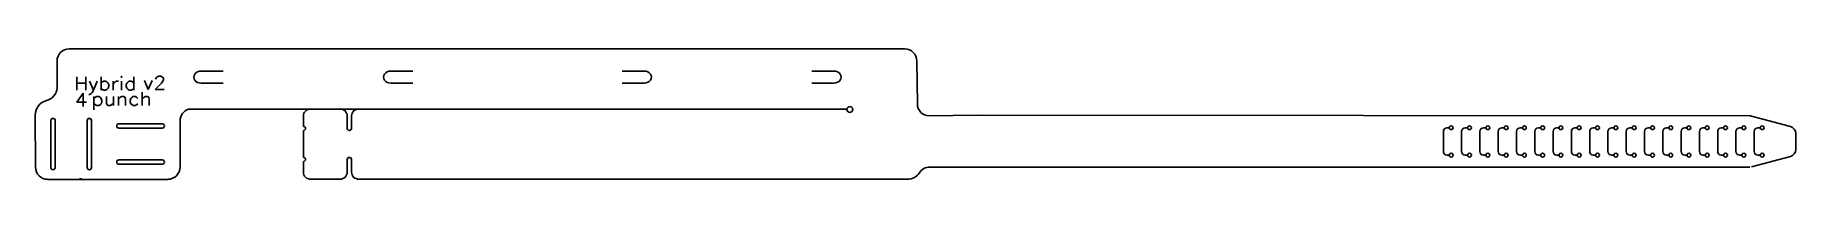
# Model space of a CAD drawing. Extents: x -270 to 458, y 100 to 154.
import ezdxf

# ---------------------------------------------------------------- set-up
doc = ezdxf.new("R2010")
doc.units = 0
doc.layers.add('Layer_1', color=7, linetype='CONTINUOUS')

msp = doc.modelspace()

# ---------------------------------------------------------------- linework, layer by layer
at = {"layer": 'Layer_1', "color": 7}
for p, q in [((-247.24774, 153.81098), (-255.75444, 153.81098)), ((-59.299647, 153.81098), (-247.24774, 153.81098)), ((83.185064, 153.81098), (-59.299647, 153.81098)), ((89.535064, 153.81098), (83.185064, 153.81098)), ((-260.75123, 137.67201), (-260.74823, 148.86147)), ((94.701874, 131.00826), (94.416124, 148.80969)), ((-269.7115, 104.7427), (-269.7555, 126.49942)), ((-209.94551, 104.73461), (-209.94551, 123.96815)), ((-206.43182, 128.75541), (-184.55247, 128.86665)), ((-184.55247, 128.86665), (65.63377, 128.86665)), ((-158.99229, 121.67278), (-158.99229, 125.99089)), ((-140.88863, 126.05746), (-140.88863, 120.79699)), ((-139.08835, 120.79699), (-139.08835, 126.05746)), ((68.011527, 128.68795), (68.011527, 128.68795)), ((119.29325, 126.26947), (99.582933, 126.00698)), ((438.56789, 126.00518), (119.29325, 126.26947)), ((455.39954, 121.60098), (439.34434, 125.90294)), ((-158.99134, 108.81483), (-158.99134, 119.92026)), ((457.6231, 112.10714), (457.6231, 118.70318)), ((439.34434, 104.90741), (455.39954, 109.20937)), ((-158.99134, 102.67763), (-158.99134, 107.06135)), ((-140.88863, 107.9381), (-140.88863, 102.67763)), ((-139.08835, 102.67763), (-139.08835, 107.9381)), ((99.853708, 104.81192), (438.56789, 104.80492)), ((-264.68198, 99.6781), (-214.94622, 99.6781)), ((-143.88908, 99.75515), (-155.99088, 99.75515)), ((-136.6259, 99.73372), (90.544555, 99.75962))]:
    msp.add_line(p, q, dxfattribs=at)
at = {"layer": 'Layer_1', "color": 5}
for p, q in [((-252.60558, 142.26525), (-252.60558, 136.709)), ((-252.60558, 139.61942), (-248.90141, 139.61942)), ((-248.90141, 142.26525), (-248.90141, 136.709)), ((-247.31391, 140.41317), (-245.72641, 136.709)), ((-244.13891, 140.41317), (-245.72641, 136.709)), ((-242.55141, 142.26525), (-242.55141, 136.709)), ((-242.55141, 139.61942), (-242.02224, 140.14858)), ((-242.02224, 140.14858), (-241.49308, 140.41317)), ((-241.49308, 140.41317), (-240.69933, 140.41317)), ((-240.69933, 140.41317), (-240.17016, 140.14858)), ((-240.17016, 140.14858), (-239.64099, 139.61942)), ((-239.64099, 139.61942), (-239.37641, 138.82567)), ((-239.37641, 138.2965), (-239.64099, 137.50275)), ((-239.37641, 138.82567), (-239.37641, 138.2965)), ((-237.52433, 140.41317), (-237.52433, 136.709)), ((-237.52433, 138.82567), (-237.25974, 139.61942)), ((-237.25974, 139.61942), (-236.73058, 140.14858)), ((-236.73058, 140.14858), (-236.20141, 140.41317)), ((-236.20141, 140.41317), (-235.40766, 140.41317)), ((-234.08474, 142.52983), (-234.34933, 142.26525)), ((-234.34933, 142.26525), (-234.08474, 142.00067)), ((-233.82016, 142.26525), (-234.08474, 142.52983)), ((-234.08474, 142.00067), (-233.82016, 142.26525)), ((-234.08474, 140.41317), (-234.08474, 136.709)), ((-231.96808, 139.61942), (-232.23266, 138.82567)), ((-232.23266, 138.82567), (-232.23266, 138.2965)), ((-232.23266, 138.2965), (-231.96808, 137.50275)), ((-231.43891, 140.14858), (-231.96808, 139.61942)), ((-230.90974, 140.41317), (-231.43891, 140.14858)), ((-230.11599, 140.41317), (-230.90974, 140.41317)), ((-229.58683, 140.14858), (-230.11599, 140.41317)), ((-229.05766, 139.61942), (-229.58683, 140.14858)), ((-229.05766, 142.26525), (-229.05766, 136.709)), ((-224.68145, 140.7086), (-223.09395, 137.00444)), ((-221.50645, 140.7086), (-223.09395, 137.00444)), ((-217.54985, 139.62148), (-220.19568, 136.97565)), ((-219.9311, 141.47357), (-219.66652, 142.00273)), ((-219.9311, 141.20898), (-219.9311, 141.47357)), ((-219.66652, 142.00273), (-219.40193, 142.26732)), ((-219.40193, 142.26732), (-218.87277, 142.5319)), ((-218.87277, 142.5319), (-217.81443, 142.5319)), ((-217.81443, 142.5319), (-217.28527, 142.26732)), ((-217.02068, 140.41523), (-217.54985, 139.62148)), ((-217.28527, 142.26732), (-217.02068, 142.00273)), ((-217.02068, 142.00273), (-216.7561, 141.47357)), ((-216.7561, 140.9444), (-217.02068, 140.41523)), ((-216.7561, 141.47357), (-216.7561, 140.9444)), ((-249.97451, 135.39617), (-252.62034, 131.692)), ((-252.62034, 131.692), (-248.65159, 131.692)), ((-249.97451, 135.39617), (-249.97451, 129.83992)), ((-247.31391, 134.85692), (-247.57849, 134.85692)), ((-246.78474, 135.1215), (-247.31391, 134.85692)), ((-246.25558, 135.65067), (-246.78474, 135.1215)), ((-245.72641, 136.709), (-246.25558, 135.65067)), ((-245.5004, 134.10026), (-245.5004, 128.54401)), ((-245.38917, 133.19526), (-244.86001, 133.72442)), ((-244.86001, 130.54945), (-245.38917, 131.07862)), ((-244.86001, 133.72442), (-244.33084, 133.98901)), ((-244.33084, 133.98901), (-243.53709, 133.98901)), ((-243.53709, 133.98901), (-243.00792, 133.72442)), ((-243.00792, 133.72442), (-242.47876, 133.19526)), ((-242.47876, 131.07862), (-243.00792, 130.54945)), ((-242.02224, 136.97358), (-242.55141, 137.50275)), ((-242.47876, 133.19526), (-242.21417, 132.40151)), ((-242.21417, 131.87234), (-242.47876, 131.07862)), ((-242.21417, 132.40151), (-242.21417, 131.87234)), ((-241.49308, 136.709), (-242.02224, 136.97358)), ((-240.69933, 136.709), (-241.49308, 136.709)), ((-240.17016, 136.97358), (-240.69933, 136.709)), ((-240.36209, 133.98901), (-240.36209, 131.3432)), ((-240.36209, 131.3432), (-240.09751, 130.54945)), ((-239.64099, 137.50275), (-240.17016, 136.97358)), ((-238.2454, 130.54945), (-237.45165, 131.3432)), ((-237.45165, 133.98901), (-237.45165, 130.28487)), ((-235.33498, 133.98901), (-235.33498, 130.28487)), ((-235.33498, 132.93067), (-234.54123, 133.72442)), ((-234.54123, 133.72442), (-234.01206, 133.98901)), ((-234.01206, 133.98901), (-233.21831, 133.98901)), ((-233.21831, 133.98901), (-232.68915, 133.72442)), ((-232.68915, 133.72442), (-232.42456, 132.93067)), ((-232.42456, 132.93067), (-232.42456, 130.28487)), ((-231.96808, 137.50275), (-231.43891, 136.97358)), ((-231.43891, 136.97358), (-230.90974, 136.709)), ((-230.90974, 136.709), (-230.11599, 136.709)), ((-230.3079, 133.19526), (-230.57248, 132.40151)), ((-230.57248, 132.40151), (-230.57248, 131.87234)), ((-230.57248, 131.87234), (-230.3079, 131.07862)), ((-229.77873, 133.72442), (-230.3079, 133.19526)), ((-230.3079, 131.07862), (-229.77873, 130.54945)), ((-230.11599, 136.709), (-229.58683, 136.97358)), ((-229.24956, 133.98901), (-229.77873, 133.72442)), ((-229.58683, 136.97358), (-229.05766, 137.50275)), ((-228.45581, 133.98901), (-229.24956, 133.98901)), ((-227.92665, 133.72442), (-228.45581, 133.98901)), ((-227.39748, 133.19526), (-227.92665, 133.72442)), ((-227.92665, 130.54945), (-227.39748, 131.07862)), ((-225.5454, 135.84109), (-225.5454, 130.28487)), ((-225.5454, 132.93067), (-224.75165, 133.72442)), ((-224.75165, 133.72442), (-224.22248, 133.98901)), ((-224.22248, 133.98901), (-223.42873, 133.98901)), ((-223.42873, 133.98901), (-222.89956, 133.72442)), ((-222.89956, 133.72442), (-222.63498, 132.93067)), ((-222.63498, 132.93067), (-222.63498, 130.28487)), ((-220.19568, 136.97565), (-216.49152, 136.97565)), ((-244.33084, 130.28487), (-244.86001, 130.54945)), ((-243.53709, 130.28487), (-244.33084, 130.28487)), ((-243.00792, 130.54945), (-243.53709, 130.28487)), ((-240.09751, 130.54945), (-239.56834, 130.28487)), ((-239.56834, 130.28487), (-238.77456, 130.28487)), ((-238.77456, 130.28487), (-238.2454, 130.54945)), ((-229.77873, 130.54945), (-229.24956, 130.28487)), ((-229.24956, 130.28487), (-228.45581, 130.28487)), ((-228.45581, 130.28487), (-227.92665, 130.54945))]:
    msp.add_line(p, q, dxfattribs=at)
at = {"layer": 'Layer_1', "color": 1}
for p, q in [((-201.25268, 139.57716), (-192.12797, 139.62396)), ((-201.25228, 144.60687), (-192.12696, 144.63037)), ((-122.84018, 139.57716), (-113.71547, 139.62396)), ((-122.83978, 144.60687), (-113.71446, 144.63037)), ((-18.1984, 139.60063), (-27.323747, 139.57703)), ((-18.198029, 144.63034), (-27.322741, 144.58354)), ((60.214071, 139.60063), (51.088751, 139.57703)), ((60.214468, 144.63034), (51.089757, 144.58354)), ((-263.30215, 104.58869), (-263.30215, 124.08869)), ((-261.50214, 124.08869), (-261.50214, 104.58869)), ((-248.30216, 104.58869), (-248.30216, 124.08869)), ((-246.50214, 124.08869), (-246.50214, 104.58869)), ((-236.11526, 121.8387), (-236.11526, 121.8387)), ((-217.31524, 122.73868), (-235.21526, 122.73868)), ((-235.21526, 120.9387), (-217.31524, 120.9387)), ((-216.41526, 121.8387), (-216.41526, 121.8387)), ((312.00588, 111.23307), (312.00588, 119.57728)), ((313.48212, 121.0771), (314.45452, 121.0925)), ((314.45442, 121.10517), (314.45442, 121.10517)), ((319.56288, 111.23307), (319.56288, 119.57728)), ((321.0391, 121.0771), (322.0115, 121.0925)), ((322.01139, 121.10517), (322.01139, 121.10517)), ((327.11986, 111.23307), (327.11986, 119.57728)), ((328.59608, 121.0771), (329.56847, 121.0925)), ((329.56839, 121.10517), (329.56839, 121.10517)), ((334.67684, 111.23307), (334.67684, 119.57728)), ((336.15308, 121.0771), (337.12548, 121.0925)), ((337.12537, 121.10517), (337.12537, 121.10517)), ((342.23381, 111.23307), (342.23381, 119.57728)), ((343.71006, 121.0771), (344.68245, 121.0925)), ((344.68235, 121.10517), (344.68235, 121.10517)), ((349.79079, 111.23307), (349.79079, 119.57728)), ((351.26703, 121.0771), (352.23943, 121.0925)), ((352.23932, 121.10517), (352.23932, 121.10517)), ((357.34777, 111.23307), (357.34777, 119.57728)), ((358.82401, 121.0771), (359.7964, 121.0925)), ((359.7963, 121.10517), (359.7963, 121.10517)), ((364.90477, 111.23307), (364.90477, 119.57728)), ((366.38098, 121.0771), (367.35338, 121.0925)), ((367.35328, 121.10517), (367.35328, 121.10517)), ((372.46174, 111.23307), (372.46174, 119.57728)), ((373.93799, 121.0771), (374.91036, 121.0925)), ((374.91028, 121.10517), (374.91028, 121.10517)), ((380.01872, 111.23307), (380.01872, 119.57728)), ((381.49496, 121.0771), (382.46736, 121.0925)), ((382.46725, 121.10517), (382.46725, 121.10517)), ((387.5757, 111.23307), (387.5757, 119.57728)), ((389.05194, 121.0771), (390.02434, 121.0925)), ((390.02423, 121.10517), (390.02423, 121.10517)), ((395.13267, 111.23307), (395.13267, 119.57728)), ((396.60892, 121.0771), (397.58131, 121.0925)), ((397.58121, 121.10517), (397.58121, 121.10517)), ((402.68968, 111.23307), (402.68968, 119.57728)), ((404.16589, 121.0771), (405.13829, 121.0925)), ((405.13818, 121.10517), (405.13818, 121.10517)), ((410.24665, 111.23307), (410.24665, 119.57728)), ((411.72287, 121.0771), (412.69526, 121.0925)), ((412.69519, 121.10517), (412.69519, 121.10517)), ((417.80363, 111.23307), (417.80363, 119.57728)), ((419.27987, 121.0771), (420.25224, 121.0925)), ((420.25216, 121.10517), (420.25216, 121.10517)), ((425.3606, 111.23307), (425.3606, 119.57728)), ((426.83685, 121.0771), (427.80924, 121.0925)), ((427.80914, 121.10517), (427.80914, 121.10517)), ((432.91758, 111.23307), (432.91758, 119.57728)), ((434.39382, 121.0771), (435.36622, 121.0925)), ((435.36611, 121.10517), (435.36611, 121.10517)), ((440.47456, 111.23307), (440.47456, 119.57728)), ((441.9508, 121.0771), (442.9232, 121.0925)), ((442.92309, 121.10517), (442.92309, 121.10517)), ((314.45452, 109.71785), (313.48212, 109.73325)), ((314.45442, 109.70518), (314.45442, 109.70518)), ((322.0115, 109.71785), (321.0391, 109.73325)), ((322.01139, 109.70518), (322.01139, 109.70518)), ((329.56847, 109.71785), (328.59608, 109.73325)), ((329.56839, 109.70518), (329.56839, 109.70518)), ((337.12548, 109.71785), (336.15308, 109.73325)), ((337.12537, 109.70518), (337.12537, 109.70518)), ((344.68245, 109.71785), (343.71006, 109.73325)), ((344.68235, 109.70518), (344.68235, 109.70518)), ((352.23943, 109.71785), (351.26703, 109.73325)), ((352.23932, 109.70518), (352.23932, 109.70518)), ((359.7964, 109.71785), (358.82401, 109.73325)), ((359.7963, 109.70518), (359.7963, 109.70518)), ((367.35338, 109.71785), (366.38098, 109.73325)), ((367.35328, 109.70518), (367.35328, 109.70518)), ((374.91036, 109.71785), (373.93799, 109.73325)), ((374.91028, 109.70518), (374.91028, 109.70518)), ((382.46736, 109.71785), (381.49496, 109.73325)), ((382.46725, 109.70518), (382.46725, 109.70518)), ((390.02434, 109.71785), (389.05194, 109.73325)), ((390.02423, 109.70518), (390.02423, 109.70518)), ((397.58131, 109.71785), (396.60892, 109.73325)), ((397.58121, 109.70518), (397.58121, 109.70518)), ((405.13829, 109.71785), (404.16589, 109.73325)), ((405.13818, 109.70518), (405.13818, 109.70518)), ((412.69526, 109.71785), (411.72287, 109.73325)), ((412.69519, 109.70518), (412.69519, 109.70518)), ((420.25224, 109.71785), (419.27987, 109.73325)), ((420.25216, 109.70518), (420.25216, 109.70518)), ((427.80924, 109.71785), (426.83685, 109.73325)), ((427.80914, 109.70518), (427.80914, 109.70518)), ((435.36622, 109.71785), (434.39382, 109.73325)), ((435.36611, 109.70518), (435.36611, 109.70518)), ((442.9232, 109.71785), (441.9508, 109.73325)), ((442.92309, 109.70518), (442.92309, 109.70518)), ((-236.11526, 106.83868), (-236.11526, 106.83868)), ((-217.31524, 107.73869), (-235.21526, 107.73869)), ((-235.21526, 105.9387), (-217.31524, 105.9387)), ((-216.41526, 106.83868), (-216.41526, 106.83868))]:
    msp.add_line(p, q, dxfattribs=at)
at = {"layer": 'Layer_1', "color": 7}
for points in [[(-260.7549, 148.8107), (-260.7549, 151.58073), (-258.52523, 153.81042), (-255.7552, 153.81042)], [(-249.69717, 153.91501), (-249.443932, 153.847153), (-249.182892, 153.812783), (-248.92072, 153.81278)], [(94.416124, 148.80969), (94.416124, 151.58057), (92.23937, 153.81098), (89.535064, 153.81098)], [(-269.7555, 126.49942), (-269.7791, 129.11609), (-267.85489, 131.70777), (-265.18207, 132.38727)], [(-265.18207, 132.38727), (-262.72938, 132.94589), (-260.7199, 135.16569), (-260.75123, 137.67201)], [(99.582933, 126.00698), (96.878627, 126.00698), (94.701874, 128.23739), (94.701874, 131.00826)], [(-209.95049, 123.96815), (-209.95049, 126.24465), (-208.4431, 128.15325), (-206.36879, 128.76219)], [(-158.112922, 128.026478), (-158.675975, 127.486607), (-158.992293, 126.754384), (-158.99229, 125.99089)], [(-155.98993, 128.86964), (-156.786206, 128.869644), (-157.54987, 128.566349), (-158.112922, 128.026478)], [(-141.768511, 128.046259), (-142.331552, 128.57436), (-143.0952, 128.871043), (-143.89146, 128.87104)], [(-140.88916, 126.05505), (-140.889158, 126.801898), (-141.20547, 127.518158), (-141.768511, 128.046259)], [(-138.208446, 128.046253), (-138.771483, 127.518152), (-139.087792, 126.801895), (-139.08779, 126.05505)], [(-136.08551, 128.87104), (-136.881766, 128.871038), (-137.645409, 128.574353), (-138.208446, 128.046253)], [(65.56437, 128.68795), (65.564364, 129.363713), (66.112172, 129.911532), (66.787935, 129.91154)], [(66.787935, 127.46438), (66.11218, 127.464388), (65.564375, 128.012195), (65.56437, 128.68795)], [(66.787935, 129.91154), (67.112452, 129.911543), (67.42368, 129.782631), (67.653148, 129.553163)], [(67.653141, 127.82275), (67.423673, 127.593286), (67.112449, 127.464377), (66.787935, 127.46438)], [(68.011527, 128.68795), (68.011525, 128.363436), (67.882609, 128.052214), (67.653141, 127.82275)], [(67.653148, 129.553163), (67.882617, 129.323694), (68.01153, 129.012467), (68.011527, 128.68795)], [(439.34434, 125.90294), (439.091103, 125.970801), (438.830062, 126.005174), (438.56789, 126.00518)], [(-158.093625, 120.797), (-158.093625, 121.280291), (-158.495155, 121.67244), (-158.99134, 121.67374)], [(-158.99134, 119.92026), (-158.495155, 119.92156), (-158.093625, 120.313709), (-158.093625, 120.797)], [(-140.88863, 120.79699), (-140.88863, 120.483758), (-140.717064, 120.19432), (-140.43856, 120.037705)], [(-140.43856, 120.037705), (-140.160056, 119.881089), (-139.816924, 119.881089), (-139.53842, 120.037705)], [(-139.53842, 120.037705), (-139.259916, 120.19432), (-139.08835, 120.483758), (-139.08835, 120.79699)], [(457.6231, 118.70321), (457.623095, 120.061029), (456.711095, 121.249558), (455.39954, 121.60098)], [(455.39954, 109.20937), (456.711095, 109.560792), (457.623095, 110.749321), (457.6231, 112.10714)], [(-264.64954, 99.69983), (-267.41955, 99.69983), (-269.64974, 101.93005), (-269.7115, 104.7427)], [(-214.9459, 99.73435), (-212.17587, 99.73435), (-209.94551, 101.96461), (-209.94551, 104.73461)], [(-158.99134, 102.67763), (-158.991341, 101.902539), (-158.675222, 101.159194), (-158.112527, 100.611122)], [(-158.093936, 107.93809), (-158.093936, 108.421263), (-158.495277, 108.813363), (-158.99134, 108.81483)], [(-158.99134, 107.06135), (-158.495277, 107.062817), (-158.093936, 107.454917), (-158.093936, 107.93809)], [(-141.76744, 100.611125), (-141.204746, 101.159197), (-140.888629, 101.902541), (-140.88863, 102.67763)], [(-140.43856, 108.697385), (-140.717064, 108.54077), (-140.88863, 108.251332), (-140.88863, 107.9381)], [(-139.53842, 108.697385), (-139.816924, 108.854001), (-140.160056, 108.854001), (-140.43856, 108.697385)], [(-139.08835, 107.9381), (-139.08835, 108.251332), (-139.259916, 108.54077), (-139.53842, 108.697385)], [(-139.08835, 102.67763), (-139.088351, 101.902539), (-138.772232, 101.159194), (-138.209537, 100.611122)], [(90.544555, 99.75962), (92.726362, 99.78552), (94.502536, 100.7911), (95.478267, 102.31258)], [(95.478267, 102.31258), (96.408701, 103.82261), (98.090816, 104.81882), (99.853708, 104.81192)], [(-250.7137, 99.95523), (-250.975872, 99.955224), (-251.236913, 99.920851), (-251.49015, 99.85299)], [(-158.112527, 100.611122), (-157.549831, 100.06305), (-156.786651, 99.755148), (-155.99088, 99.75515)], [(-143.88908, 99.75515), (-143.09331, 99.75515), (-142.330133, 100.063054), (-141.76744, 100.611125)], [(-138.209537, 100.611122), (-137.646841, 100.06305), (-136.883661, 99.755148), (-136.08789, 99.75515)]]:
    msp.add_open_spline(points, degree=3, dxfattribs=at)
at = {"layer": 'Layer_1', "color": 1}
for points in [[(-203.85472, 140.83465), (-204.39119, 141.61276), (-204.39119, 142.57145), (-203.85472, 143.34959)], [(-203.85472, 143.34959), (-203.31828, 144.12771), (-202.32686, 144.60687), (-201.25395, 144.60687)], [(-201.254, 139.57716), (-202.32691, 139.57716), (-203.31828, 140.05651), (-203.85472, 140.83465)], [(-125.44223, 140.83462), (-125.97869, 141.61276), (-125.97869, 142.57145), (-125.44223, 143.34957)], [(-125.44223, 143.34957), (-124.90578, 144.12771), (-123.91436, 144.60687), (-122.84145, 144.60687)], [(-122.8415, 139.57716), (-123.91442, 139.57716), (-124.90578, 140.05651), (-125.44223, 140.83462)], [(-15.595958, 140.85791), (-16.132427, 140.07977), (-17.123848, 139.60063), (-18.196759, 139.60063)], [(-18.196707, 144.63034), (-17.123795, 144.63034), (-16.132427, 144.15099), (-15.595958, 143.37285)], [(-15.595958, 143.37285), (-15.059516, 142.59474), (-15.059516, 141.63605), (-15.595958, 140.85791)], [(62.816513, 140.85791), (62.28007, 140.07977), (61.28865, 139.60063), (60.215738, 139.60063)], [(60.215791, 144.63031), (61.288703, 144.63031), (62.28007, 144.15096), (62.816513, 143.37285)], [(62.816513, 143.37285), (63.352982, 142.59471), (63.352982, 141.63602), (62.816513, 140.85791)], [(-262.402145, 124.986968), (-262.89853, 124.986968), (-263.301197, 124.585074), (-263.30215, 124.08869)], [(-261.50214, 124.08869), (-261.503093, 124.585074), (-261.90576, 124.986968), (-262.402145, 124.986968)], [(-247.852155, 124.868122), (-248.130619, 124.70735), (-248.30216, 124.410233), (-248.30216, 124.08869)], [(-246.952145, 124.868122), (-247.230609, 125.028893), (-247.573691, 125.028893), (-247.852155, 124.868122)], [(-246.50214, 124.08869), (-246.50214, 124.410233), (-246.673681, 124.70735), (-246.952145, 124.868122)], [(-235.21526, 122.73868), (-235.712308, 122.73868), (-236.115249, 122.335748), (-236.11526, 121.8387)], [(-236.11526, 121.8387), (-236.11526, 121.341644), (-235.712316, 120.9387), (-235.21526, 120.9387)], [(-216.41526, 121.8387), (-216.415271, 122.335741), (-216.818199, 122.738669), (-217.31524, 122.73868)], [(-217.31524, 120.9387), (-216.818192, 120.938711), (-216.41526, 121.341652), (-216.41526, 121.8387)], [(313.48212, 121.0771), (312.663057, 121.064124), (312.005875, 120.396446), (312.00588, 119.57728)], [(314.853857, 121.799626), (314.606047, 121.656284), (314.45372, 121.39145), (314.45442, 121.10517)], [(314.45442, 121.10517), (314.45372, 120.81889), (314.606047, 120.554056), (314.853857, 120.410714)], [(315.654993, 121.799626), (315.407183, 121.942969), (315.101667, 121.942969), (314.853857, 121.799626)], [(314.853857, 120.410714), (315.101667, 120.267371), (315.407183, 120.267371), (315.654993, 120.410714)], [(316.05443, 121.10517), (316.05513, 121.39145), (315.902803, 121.656284), (315.654993, 121.799626)], [(315.654993, 120.410714), (315.902803, 120.554056), (316.05513, 120.81889), (316.05443, 121.10517)], [(321.0391, 121.0771), (320.220044, 121.064114), (319.562875, 120.396439), (319.56288, 119.57728)], [(322.411395, 121.797999), (322.163871, 121.655091), (322.01139, 121.390986), (322.01139, 121.10517)], [(322.01139, 121.10517), (322.01139, 120.819354), (322.163871, 120.555249), (322.411395, 120.412341)], [(323.211405, 121.797999), (322.963881, 121.940907), (322.658919, 121.940907), (322.411395, 121.797999)], [(322.411395, 120.412341), (322.658919, 120.269433), (322.963881, 120.269433), (323.211405, 120.412341)], [(323.61141, 121.10517), (323.61141, 121.390986), (323.458929, 121.655091), (323.211405, 121.797999)], [(323.211405, 120.412341), (323.458929, 120.555249), (323.61141, 120.819354), (323.61141, 121.10517)], [(328.59608, 121.0771), (327.777024, 121.064114), (327.119855, 120.396439), (327.11986, 119.57728)], [(329.96757, 121.800342), (329.719636, 121.656808), (329.567379, 121.391653), (329.56839, 121.10517)], [(329.56839, 121.10517), (329.567379, 120.818687), (329.719636, 120.553532), (329.96757, 120.409998)], [(330.7692, 121.800342), (330.521265, 121.943876), (330.215505, 121.943876), (329.96757, 121.800342)], [(329.96757, 120.409998), (330.215505, 120.266464), (330.521265, 120.266464), (330.7692, 120.409998)], [(331.16838, 121.10517), (331.169391, 121.391653), (331.017134, 121.656808), (330.7692, 121.800342)], [(330.7692, 120.409998), (331.017134, 120.553532), (331.169391, 120.818687), (331.16838, 121.10517)], [(336.15308, 121.0771), (335.334017, 121.064124), (334.676835, 120.396446), (334.67684, 119.57728)], [(337.52455, 121.800342), (337.276616, 121.656808), (337.124359, 121.391653), (337.12537, 121.10517)], [(337.12537, 121.10517), (337.124359, 120.818687), (337.276616, 120.553532), (337.52455, 120.409998)], [(338.32618, 121.800342), (338.078245, 121.943876), (337.772485, 121.943876), (337.52455, 121.800342)], [(337.52455, 120.409998), (337.772485, 120.266464), (338.078245, 120.266464), (338.32618, 120.409998)], [(338.72536, 121.10517), (338.726371, 121.391653), (338.574114, 121.656808), (338.32618, 121.800342)], [(338.32618, 120.409998), (338.574114, 120.553532), (338.726371, 120.818687), (338.72536, 121.10517)], [(343.71006, 121.0771), (342.890993, 121.06413), (342.233806, 120.39645), (342.23381, 119.57728)], [(345.081468, 121.800522), (344.833501, 121.65694), (344.681262, 121.391704), (344.68235, 121.10517)], [(344.68235, 121.10517), (344.681262, 120.818636), (344.833501, 120.5534), (345.081468, 120.409818)], [(345.883222, 121.800522), (345.635256, 121.944105), (345.329434, 121.944105), (345.081468, 121.800522)], [(345.081468, 120.409818), (345.329434, 120.266235), (345.635256, 120.266235), (345.883222, 120.409818)], [(346.28234, 121.10517), (346.283428, 121.391704), (346.131189, 121.65694), (345.883222, 121.800522)], [(345.883222, 120.409818), (346.131189, 120.5534), (346.283428, 120.818636), (346.28234, 121.10517)], [(351.26703, 121.0771), (350.447967, 121.064124), (349.790785, 120.396446), (349.79079, 119.57728)], [(352.639325, 121.797999), (352.391801, 121.655091), (352.23932, 121.390986), (352.23932, 121.10517)], [(352.23932, 121.10517), (352.23932, 120.819354), (352.391801, 120.555249), (352.639325, 120.412341)], [(353.439335, 121.797999), (353.191811, 121.940907), (352.886849, 121.940907), (352.639325, 121.797999)], [(352.639325, 120.412341), (352.886849, 120.269433), (353.191811, 120.269433), (353.439335, 120.412341)], [(353.83934, 121.10517), (353.83934, 121.390986), (353.686859, 121.655091), (353.439335, 121.797999)], [(353.439335, 120.412341), (353.686859, 120.555249), (353.83934, 120.819354), (353.83934, 121.10517)], [(358.82401, 121.0771), (358.004947, 121.064124), (357.347765, 120.396446), (357.34777, 119.57728)], [(360.195737, 121.799626), (359.947927, 121.656284), (359.7956, 121.39145), (359.7963, 121.10517)], [(359.7963, 121.10517), (359.7956, 120.81889), (359.947927, 120.554056), (360.195737, 120.410714)], [(360.996873, 121.799626), (360.749063, 121.942969), (360.443547, 121.942969), (360.195737, 121.799626)], [(360.195737, 120.410714), (360.443547, 120.267371), (360.749063, 120.267371), (360.996873, 120.410714)], [(361.39631, 121.10517), (361.39701, 121.39145), (361.244683, 121.656284), (360.996873, 121.799626)], [(360.996873, 120.410714), (361.244683, 120.554056), (361.39701, 120.81889), (361.39631, 121.10517)], [(366.38098, 121.0771), (365.561928, 121.064108), (364.904765, 120.396435), (364.90477, 119.57728)], [(367.752717, 121.799626), (367.504907, 121.656284), (367.35258, 121.39145), (367.35328, 121.10517)], [(367.35328, 121.10517), (367.35258, 120.81889), (367.504907, 120.554056), (367.752717, 120.410714)], [(368.553853, 121.799626), (368.306043, 121.942969), (368.000527, 121.942969), (367.752717, 121.799626)], [(367.752717, 120.410714), (368.000527, 120.267371), (368.306043, 120.267371), (368.553853, 120.410714)], [(368.95329, 121.10517), (368.95399, 121.39145), (368.801663, 121.656284), (368.553853, 121.799626)], [(368.553853, 120.410714), (368.801663, 120.554056), (368.95399, 120.81889), (368.95329, 121.10517)], [(373.93799, 121.0771), (373.118923, 121.06413), (372.461736, 120.39645), (372.46174, 119.57728)], [(375.30946, 121.800342), (375.061526, 121.656808), (374.909269, 121.391653), (374.91028, 121.10517)], [(374.91028, 121.10517), (374.909269, 120.818687), (375.061526, 120.553532), (375.30946, 120.409998)], [(376.11109, 121.800342), (375.863155, 121.943876), (375.557395, 121.943876), (375.30946, 121.800342)], [(375.30946, 120.409998), (375.557395, 120.266464), (375.863155, 120.266464), (376.11109, 120.409998)], [(376.51027, 121.10517), (376.511281, 121.391653), (376.359024, 121.656808), (376.11109, 121.800342)], [(376.11109, 120.409998), (376.359024, 120.553532), (376.511281, 120.818687), (376.51027, 121.10517)], [(381.49496, 121.0771), (380.675897, 121.064124), (380.018715, 120.396446), (380.01872, 119.57728)], [(382.866368, 121.800522), (382.618401, 121.65694), (382.466162, 121.391704), (382.46725, 121.10517)], [(382.46725, 121.10517), (382.466162, 120.818636), (382.618401, 120.5534), (382.866368, 120.409818)], [(383.668122, 121.800522), (383.420156, 121.944105), (383.114334, 121.944105), (382.866368, 121.800522)], [(382.866368, 120.409818), (383.114334, 120.266235), (383.420156, 120.266235), (383.668122, 120.409818)], [(384.06724, 121.10517), (384.068328, 121.391704), (383.916089, 121.65694), (383.668122, 121.800522)], [(383.668122, 120.409818), (383.916089, 120.5534), (384.068328, 120.818636), (384.06724, 121.10517)], [(389.05194, 121.0771), (388.232877, 121.064124), (387.575695, 120.396446), (387.5757, 119.57728)], [(390.423348, 121.800522), (390.175381, 121.65694), (390.023142, 121.391704), (390.02423, 121.10517)], [(390.02423, 121.10517), (390.023142, 120.818636), (390.175381, 120.5534), (390.423348, 120.409818)], [(391.225102, 121.800522), (390.977136, 121.944105), (390.671314, 121.944105), (390.423348, 121.800522)], [(390.423348, 120.409818), (390.671314, 120.266235), (390.977136, 120.266235), (391.225102, 120.409818)], [(391.62422, 121.10517), (391.625308, 121.391704), (391.473069, 121.65694), (391.225102, 121.800522)], [(391.225102, 120.409818), (391.473069, 120.5534), (391.625308, 120.818636), (391.62422, 121.10517)], [(396.60892, 121.0771), (395.789853, 121.06413), (395.132666, 120.39645), (395.13267, 119.57728)], [(397.980647, 121.799626), (397.732837, 121.656284), (397.58051, 121.39145), (397.58121, 121.10517)], [(397.58121, 121.10517), (397.58051, 120.81889), (397.732837, 120.554056), (397.980647, 120.410714)], [(398.781783, 121.799626), (398.533973, 121.942969), (398.228457, 121.942969), (397.980647, 121.799626)], [(397.980647, 120.410714), (398.228457, 120.267371), (398.533973, 120.267371), (398.781783, 120.410714)], [(399.18122, 121.10517), (399.18192, 121.39145), (399.029593, 121.656284), (398.781783, 121.799626)], [(398.781783, 120.410714), (399.029593, 120.554056), (399.18192, 120.81889), (399.18122, 121.10517)], [(404.16589, 121.0771), (403.346838, 121.064108), (402.689675, 120.396435), (402.68968, 119.57728)], [(405.538185, 121.797999), (405.290661, 121.655091), (405.13818, 121.390986), (405.13818, 121.10517)], [(405.13818, 121.10517), (405.13818, 120.819354), (405.290661, 120.555249), (405.538185, 120.412341)], [(406.338195, 121.797999), (406.090671, 121.940907), (405.785709, 121.940907), (405.538185, 121.797999)], [(405.538185, 120.412341), (405.785709, 120.269433), (406.090671, 120.269433), (406.338195, 120.412341)], [(406.7382, 121.10517), (406.7382, 121.390986), (406.585719, 121.655091), (406.338195, 121.797999)], [(406.338195, 120.412341), (406.585719, 120.555249), (406.7382, 120.819354), (406.7382, 121.10517)], [(411.72287, 121.0771), (410.903814, 121.064114), (410.246645, 120.396439), (410.24665, 119.57728)], [(413.094027, 121.801319), (412.845921, 121.657524), (412.693758, 121.391931), (412.69519, 121.10517)], [(412.69519, 121.10517), (412.693758, 120.818409), (412.845921, 120.552816), (413.094027, 120.409021)], [(413.896333, 121.801319), (413.648227, 121.945115), (413.342133, 121.945115), (413.094027, 121.801319)], [(413.094027, 120.409021), (413.342133, 120.265225), (413.648227, 120.265225), (413.896333, 120.409021)], [(414.29517, 121.10517), (414.296602, 121.391931), (414.144439, 121.657524), (413.896333, 121.801319)], [(413.896333, 120.409021), (414.144439, 120.552816), (414.296602, 120.818409), (414.29517, 121.10517)], [(419.27987, 121.0771), (418.460807, 121.064124), (417.803625, 120.396446), (417.80363, 119.57728)], [(420.651278, 121.800522), (420.403311, 121.65694), (420.251072, 121.391704), (420.25216, 121.10517)], [(420.25216, 121.10517), (420.251072, 120.818636), (420.403311, 120.5534), (420.651278, 120.409818)], [(421.453032, 121.800522), (421.205066, 121.944105), (420.899244, 121.944105), (420.651278, 121.800522)], [(420.651278, 120.409818), (420.899244, 120.266235), (421.205066, 120.266235), (421.453032, 120.409818)], [(421.85215, 121.10517), (421.853238, 121.391704), (421.700999, 121.65694), (421.453032, 121.800522)], [(421.453032, 120.409818), (421.700999, 120.5534), (421.853238, 120.818636), (421.85215, 121.10517)], [(426.83685, 121.0771), (426.017783, 121.06413), (425.360596, 120.39645), (425.3606, 119.57728)], [(428.208258, 121.800522), (427.960291, 121.65694), (427.808052, 121.391704), (427.80914, 121.10517)], [(427.80914, 121.10517), (427.808052, 120.818636), (427.960291, 120.5534), (428.208258, 120.409818)], [(429.010012, 121.800522), (428.762046, 121.944105), (428.456224, 121.944105), (428.208258, 121.800522)], [(428.208258, 120.409818), (428.456224, 120.266235), (428.762046, 120.266235), (429.010012, 120.409818)], [(429.40913, 121.10517), (429.410218, 121.391704), (429.257979, 121.65694), (429.010012, 121.800522)], [(429.010012, 120.409818), (429.257979, 120.5534), (429.410218, 120.818636), (429.40913, 121.10517)], [(434.39382, 121.0771), (433.574757, 121.064124), (432.917575, 120.396446), (432.91758, 119.57728)], [(435.76529, 121.800342), (435.517356, 121.656808), (435.365099, 121.391653), (435.36611, 121.10517)], [(435.36611, 121.10517), (435.365099, 120.818687), (435.517356, 120.553532), (435.76529, 120.409998)], [(436.56692, 121.800342), (436.318985, 121.943876), (436.013225, 121.943876), (435.76529, 121.800342)], [(435.76529, 120.409998), (436.013225, 120.266464), (436.318985, 120.266464), (436.56692, 120.409998)], [(436.9661, 121.10517), (436.967111, 121.391653), (436.814854, 121.656808), (436.56692, 121.800342)], [(436.56692, 120.409998), (436.814854, 120.553532), (436.967111, 120.818687), (436.9661, 121.10517)], [(441.9508, 121.0771), (441.131737, 121.064124), (440.474555, 120.396446), (440.47456, 119.57728)], [(443.322527, 121.799626), (443.074717, 121.656284), (442.92239, 121.39145), (442.92309, 121.10517)], [(442.92309, 121.10517), (442.92239, 120.81889), (443.074717, 120.554056), (443.322527, 120.410714)], [(444.123663, 121.799626), (443.875853, 121.942969), (443.570337, 121.942969), (443.322527, 121.799626)], [(443.322527, 120.410714), (443.570337, 120.267371), (443.875853, 120.267371), (444.123663, 120.410714)], [(444.5231, 121.10517), (444.5238, 121.39145), (444.371473, 121.656284), (444.123663, 121.799626)], [(444.123663, 120.410714), (444.371473, 120.554056), (444.5238, 120.81889), (444.5231, 121.10517)], [(312.00588, 111.23307), (312.005875, 110.413904), (312.663057, 109.746226), (313.48212, 109.73325)], [(314.853857, 110.399636), (314.606047, 110.256294), (314.45372, 109.99146), (314.45442, 109.70518)], [(314.45442, 109.70518), (314.45372, 109.4189), (314.606047, 109.154066), (314.853857, 109.010724)], [(315.654993, 110.399636), (315.407183, 110.542979), (315.101667, 110.542979), (314.853857, 110.399636)], [(316.05443, 109.70518), (316.05513, 109.99146), (315.902803, 110.256294), (315.654993, 110.399636)], [(315.654993, 109.010724), (315.902803, 109.154066), (316.05513, 109.4189), (316.05443, 109.70518)], [(319.56288, 111.23307), (319.562875, 110.413911), (320.220044, 109.746236), (321.0391, 109.73325)], [(322.411395, 110.398009), (322.163871, 110.255101), (322.01139, 109.990996), (322.01139, 109.70518)], [(322.01139, 109.70518), (322.01139, 109.419364), (322.163871, 109.155259), (322.411395, 109.012351)], [(323.211405, 110.398009), (322.963881, 110.540917), (322.658919, 110.540917), (322.411395, 110.398009)], [(323.61141, 109.70518), (323.61141, 109.990996), (323.458929, 110.255101), (323.211405, 110.398009)], [(323.211405, 109.012351), (323.458929, 109.155259), (323.61141, 109.419364), (323.61141, 109.70518)], [(327.11986, 111.23307), (327.119855, 110.413911), (327.777024, 109.746236), (328.59608, 109.73325)], [(329.96757, 110.400352), (329.719636, 110.256818), (329.567379, 109.991663), (329.56839, 109.70518)], [(329.56839, 109.70518), (329.567379, 109.418697), (329.719636, 109.153542), (329.96757, 109.010008)], [(330.7692, 110.400352), (330.521265, 110.543886), (330.215505, 110.543886), (329.96757, 110.400352)], [(331.16838, 109.70518), (331.169391, 109.991663), (331.017134, 110.256818), (330.7692, 110.400352)], [(330.7692, 109.010008), (331.017134, 109.153542), (331.169391, 109.418697), (331.16838, 109.70518)], [(334.67684, 111.23307), (334.676835, 110.413904), (335.334017, 109.746226), (336.15308, 109.73325)], [(337.52455, 110.400352), (337.276616, 110.256818), (337.124359, 109.991663), (337.12537, 109.70518)], [(337.12537, 109.70518), (337.124359, 109.418697), (337.276616, 109.153542), (337.52455, 109.010008)], [(338.32618, 110.400352), (338.078245, 110.543886), (337.772485, 110.543886), (337.52455, 110.400352)], [(338.72536, 109.70518), (338.726371, 109.991663), (338.574114, 110.256818), (338.32618, 110.400352)], [(338.32618, 109.010008), (338.574114, 109.153542), (338.726371, 109.418697), (338.72536, 109.70518)], [(342.23381, 111.23307), (342.233806, 110.4139), (342.890993, 109.74622), (343.71006, 109.73325)], [(345.081468, 110.400532), (344.833501, 110.25695), (344.681262, 109.991714), (344.68235, 109.70518)], [(344.68235, 109.70518), (344.681262, 109.418646), (344.833501, 109.15341), (345.081468, 109.009828)], [(345.883222, 110.400532), (345.635256, 110.544115), (345.329434, 110.544115), (345.081468, 110.400532)], [(346.28234, 109.70518), (346.283428, 109.991714), (346.131189, 110.25695), (345.883222, 110.400532)], [(345.883222, 109.009828), (346.131189, 109.15341), (346.283428, 109.418646), (346.28234, 109.70518)], [(349.79079, 111.23307), (349.790785, 110.413904), (350.447967, 109.746226), (351.26703, 109.73325)], [(352.639325, 110.398009), (352.391801, 110.255101), (352.23932, 109.990996), (352.23932, 109.70518)], [(352.23932, 109.70518), (352.23932, 109.419364), (352.391801, 109.155259), (352.639325, 109.012351)], [(353.439335, 110.398009), (353.191811, 110.540917), (352.886849, 110.540917), (352.639325, 110.398009)], [(353.83934, 109.70518), (353.83934, 109.990996), (353.686859, 110.255101), (353.439335, 110.398009)], [(353.439335, 109.012351), (353.686859, 109.155259), (353.83934, 109.419364), (353.83934, 109.70518)], [(357.34777, 111.23307), (357.347765, 110.413904), (358.004947, 109.746226), (358.82401, 109.73325)], [(360.195737, 110.399636), (359.947927, 110.256294), (359.7956, 109.99146), (359.7963, 109.70518)], [(359.7963, 109.70518), (359.7956, 109.4189), (359.947927, 109.154066), (360.195737, 109.010724)], [(360.996873, 110.399636), (360.749063, 110.542979), (360.443547, 110.542979), (360.195737, 110.399636)], [(361.39631, 109.70518), (361.39701, 109.99146), (361.244683, 110.256294), (360.996873, 110.399636)], [(360.996873, 109.010724), (361.244683, 109.154066), (361.39701, 109.4189), (361.39631, 109.70518)], [(364.90477, 111.23307), (364.904765, 110.413915), (365.561928, 109.746242), (366.38098, 109.73325)], [(367.752717, 110.399636), (367.504907, 110.256294), (367.35258, 109.99146), (367.35328, 109.70518)], [(367.35328, 109.70518), (367.35258, 109.4189), (367.504907, 109.154066), (367.752717, 109.010724)], [(368.553853, 110.399636), (368.306043, 110.542979), (368.000527, 110.542979), (367.752717, 110.399636)], [(368.95329, 109.70518), (368.95399, 109.99146), (368.801663, 110.256294), (368.553853, 110.399636)], [(368.553853, 109.010724), (368.801663, 109.154066), (368.95399, 109.4189), (368.95329, 109.70518)], [(372.46174, 111.23307), (372.461736, 110.4139), (373.118923, 109.74622), (373.93799, 109.73325)], [(375.30946, 110.400352), (375.061526, 110.256818), (374.909269, 109.991663), (374.91028, 109.70518)], [(374.91028, 109.70518), (374.909269, 109.418697), (375.061526, 109.153542), (375.30946, 109.010008)], [(376.11109, 110.400352), (375.863155, 110.543886), (375.557395, 110.543886), (375.30946, 110.400352)], [(376.51027, 109.70518), (376.511281, 109.991663), (376.359024, 110.256818), (376.11109, 110.400352)], [(376.11109, 109.010008), (376.359024, 109.153542), (376.511281, 109.418697), (376.51027, 109.70518)], [(380.01872, 111.23307), (380.018715, 110.413904), (380.675897, 109.746226), (381.49496, 109.73325)], [(382.866368, 110.400532), (382.618401, 110.25695), (382.466162, 109.991714), (382.46725, 109.70518)], [(382.46725, 109.70518), (382.466162, 109.418646), (382.618401, 109.15341), (382.866368, 109.009828)], [(383.668122, 110.400532), (383.420156, 110.544115), (383.114334, 110.544115), (382.866368, 110.400532)], [(384.06724, 109.70518), (384.068328, 109.991714), (383.916089, 110.25695), (383.668122, 110.400532)], [(383.668122, 109.009828), (383.916089, 109.15341), (384.068328, 109.418646), (384.06724, 109.70518)], [(387.5757, 111.23307), (387.575695, 110.413904), (388.232877, 109.746226), (389.05194, 109.73325)], [(390.423348, 110.400532), (390.175381, 110.25695), (390.023142, 109.991714), (390.02423, 109.70518)], [(390.02423, 109.70518), (390.023142, 109.418646), (390.175381, 109.15341), (390.423348, 109.009828)], [(391.225102, 110.400532), (390.977136, 110.544115), (390.671314, 110.544115), (390.423348, 110.400532)], [(391.62422, 109.70518), (391.625308, 109.991714), (391.473069, 110.25695), (391.225102, 110.400532)], [(391.225102, 109.009828), (391.473069, 109.15341), (391.625308, 109.418646), (391.62422, 109.70518)], [(395.13267, 111.23307), (395.132666, 110.4139), (395.789853, 109.74622), (396.60892, 109.73325)], [(397.980647, 110.399636), (397.732837, 110.256294), (397.58051, 109.99146), (397.58121, 109.70518)], [(397.58121, 109.70518), (397.58051, 109.4189), (397.732837, 109.154066), (397.980647, 109.010724)], [(398.781783, 110.399636), (398.533973, 110.542979), (398.228457, 110.542979), (397.980647, 110.399636)], [(399.18122, 109.70518), (399.18192, 109.99146), (399.029593, 110.256294), (398.781783, 110.399636)], [(398.781783, 109.010724), (399.029593, 109.154066), (399.18192, 109.4189), (399.18122, 109.70518)], [(402.68968, 111.23307), (402.689675, 110.413915), (403.346838, 109.746242), (404.16589, 109.73325)], [(405.538185, 110.398009), (405.290661, 110.255101), (405.13818, 109.990996), (405.13818, 109.70518)], [(405.13818, 109.70518), (405.13818, 109.419364), (405.290661, 109.155259), (405.538185, 109.012351)], [(406.338195, 110.398009), (406.090671, 110.540917), (405.785709, 110.540917), (405.538185, 110.398009)], [(406.7382, 109.70518), (406.7382, 109.990996), (406.585719, 110.255101), (406.338195, 110.398009)], [(406.338195, 109.012351), (406.585719, 109.155259), (406.7382, 109.419364), (406.7382, 109.70518)], [(410.24665, 111.23307), (410.246645, 110.413911), (410.903814, 109.746236), (411.72287, 109.73325)], [(413.094027, 110.401329), (412.845921, 110.257534), (412.693758, 109.991941), (412.69519, 109.70518)], [(412.69519, 109.70518), (412.693758, 109.418419), (412.845921, 109.152826), (413.094027, 109.009031)], [(413.896333, 110.401329), (413.648227, 110.545125), (413.342133, 110.545125), (413.094027, 110.401329)], [(414.29517, 109.70518), (414.296602, 109.991941), (414.144439, 110.257534), (413.896333, 110.401329)], [(413.896333, 109.009031), (414.144439, 109.152826), (414.296602, 109.418419), (414.29517, 109.70518)], [(417.80363, 111.23307), (417.803625, 110.413904), (418.460807, 109.746226), (419.27987, 109.73325)], [(420.651278, 110.400532), (420.403311, 110.25695), (420.251072, 109.991714), (420.25216, 109.70518)], [(420.25216, 109.70518), (420.251072, 109.418646), (420.403311, 109.15341), (420.651278, 109.009828)], [(421.453032, 110.400532), (421.205066, 110.544115), (420.899244, 110.544115), (420.651278, 110.400532)], [(421.85215, 109.70518), (421.853238, 109.991714), (421.700999, 110.25695), (421.453032, 110.400532)], [(421.453032, 109.009828), (421.700999, 109.15341), (421.853238, 109.418646), (421.85215, 109.70518)], [(425.3606, 111.23307), (425.360596, 110.4139), (426.017783, 109.74622), (426.83685, 109.73325)], [(428.208258, 110.400532), (427.960291, 110.25695), (427.808052, 109.991714), (427.80914, 109.70518)], [(427.80914, 109.70518), (427.808052, 109.418646), (427.960291, 109.15341), (428.208258, 109.009828)], [(429.010012, 110.400532), (428.762046, 110.544115), (428.456224, 110.544115), (428.208258, 110.400532)], [(429.40913, 109.70518), (429.410218, 109.991714), (429.257979, 110.25695), (429.010012, 110.400532)], [(429.010012, 109.009828), (429.257979, 109.15341), (429.410218, 109.418646), (429.40913, 109.70518)], [(432.91758, 111.23307), (432.917575, 110.413904), (433.574757, 109.746226), (434.39382, 109.73325)], [(435.76529, 110.400352), (435.517356, 110.256818), (435.365099, 109.991663), (435.36611, 109.70518)], [(435.36611, 109.70518), (435.365099, 109.418697), (435.517356, 109.153542), (435.76529, 109.010008)], [(436.56692, 110.400352), (436.318985, 110.543886), (436.013225, 110.543886), (435.76529, 110.400352)], [(436.9661, 109.70518), (436.967111, 109.991663), (436.814854, 110.256818), (436.56692, 110.400352)], [(436.56692, 109.010008), (436.814854, 109.153542), (436.967111, 109.418697), (436.9661, 109.70518)], [(440.47456, 111.23307), (440.474555, 110.413904), (441.131737, 109.746226), (441.9508, 109.73325)], [(443.322527, 110.399636), (443.074717, 110.256294), (442.92239, 109.99146), (442.92309, 109.70518)], [(442.92309, 109.70518), (442.92239, 109.4189), (443.074717, 109.154066), (443.322527, 109.010724)], [(444.123663, 110.399636), (443.875853, 110.542979), (443.570337, 110.542979), (443.322527, 110.399636)], [(444.5231, 109.70518), (444.5238, 109.99146), (444.371473, 110.256294), (444.123663, 110.399636)], [(444.123663, 109.010724), (444.371473, 109.154066), (444.5238, 109.4189), (444.5231, 109.70518)], [(-263.30215, 104.58869), (-263.301197, 104.092306), (-262.89853, 103.690412), (-262.402145, 103.690412)], [(-262.402145, 103.690412), (-261.90576, 103.690412), (-261.503093, 104.092306), (-261.50214, 104.58869)], [(-248.30216, 104.58869), (-248.30216, 104.267147), (-248.130619, 103.97003), (-247.852155, 103.809258)], [(-247.852155, 103.809258), (-247.573691, 103.648487), (-247.230609, 103.648487), (-246.952145, 103.809258)], [(-246.952145, 103.809258), (-246.673681, 103.97003), (-246.50214, 104.267147), (-246.50214, 104.58869)], [(-235.85166, 107.475083), (-236.020443, 107.306298), (-236.115263, 107.077377), (-236.11526, 106.83868)], [(-236.11526, 106.83868), (-236.115249, 106.341632), (-235.712308, 105.9387), (-235.21526, 105.9387)], [(-235.21526, 107.73869), (-235.453957, 107.73869), (-235.682877, 107.643867), (-235.85166, 107.475083)], [(-216.41526, 106.83868), (-216.415255, 107.335732), (-216.818188, 107.738679), (-217.31524, 107.73869)], [(-217.31524, 105.9387), (-216.818199, 105.938711), (-216.415271, 106.341639), (-216.41526, 106.83868)], [(314.853857, 109.010724), (315.101667, 108.867381), (315.407183, 108.867381), (315.654993, 109.010724)], [(322.411395, 109.012351), (322.658919, 108.869443), (322.963881, 108.869443), (323.211405, 109.012351)], [(329.96757, 109.010008), (330.215505, 108.866474), (330.521265, 108.866474), (330.7692, 109.010008)], [(337.52455, 109.010008), (337.772485, 108.866474), (338.078245, 108.866474), (338.32618, 109.010008)], [(345.081468, 109.009828), (345.329434, 108.866245), (345.635256, 108.866245), (345.883222, 109.009828)], [(352.639325, 109.012351), (352.886849, 108.869443), (353.191811, 108.869443), (353.439335, 109.012351)], [(360.195737, 109.010724), (360.443547, 108.867381), (360.749063, 108.867381), (360.996873, 109.010724)], [(367.752717, 109.010724), (368.000527, 108.867381), (368.306043, 108.867381), (368.553853, 109.010724)], [(375.30946, 109.010008), (375.557395, 108.866474), (375.863155, 108.866474), (376.11109, 109.010008)], [(382.866368, 109.009828), (383.114334, 108.866245), (383.420156, 108.866245), (383.668122, 109.009828)], [(390.423348, 109.009828), (390.671314, 108.866245), (390.977136, 108.866245), (391.225102, 109.009828)], [(397.980647, 109.010724), (398.228457, 108.867381), (398.533973, 108.867381), (398.781783, 109.010724)], [(405.538185, 109.012351), (405.785709, 108.869443), (406.090671, 108.869443), (406.338195, 109.012351)], [(413.094027, 109.009031), (413.342133, 108.865235), (413.648227, 108.865235), (413.896333, 109.009031)], [(420.651278, 109.009828), (420.899244, 108.866245), (421.205066, 108.866245), (421.453032, 109.009828)], [(428.208258, 109.009828), (428.456224, 108.866245), (428.762046, 108.866245), (429.010012, 109.009828)], [(435.76529, 109.010008), (436.013225, 108.866474), (436.318985, 108.866474), (436.56692, 109.010008)], [(443.322527, 109.010724), (443.570337, 108.867381), (443.875853, 108.867381), (444.123663, 109.010724)]]:
    msp.add_open_spline(points, degree=3, dxfattribs=at)

doc.saveas('drawing.dxf')
